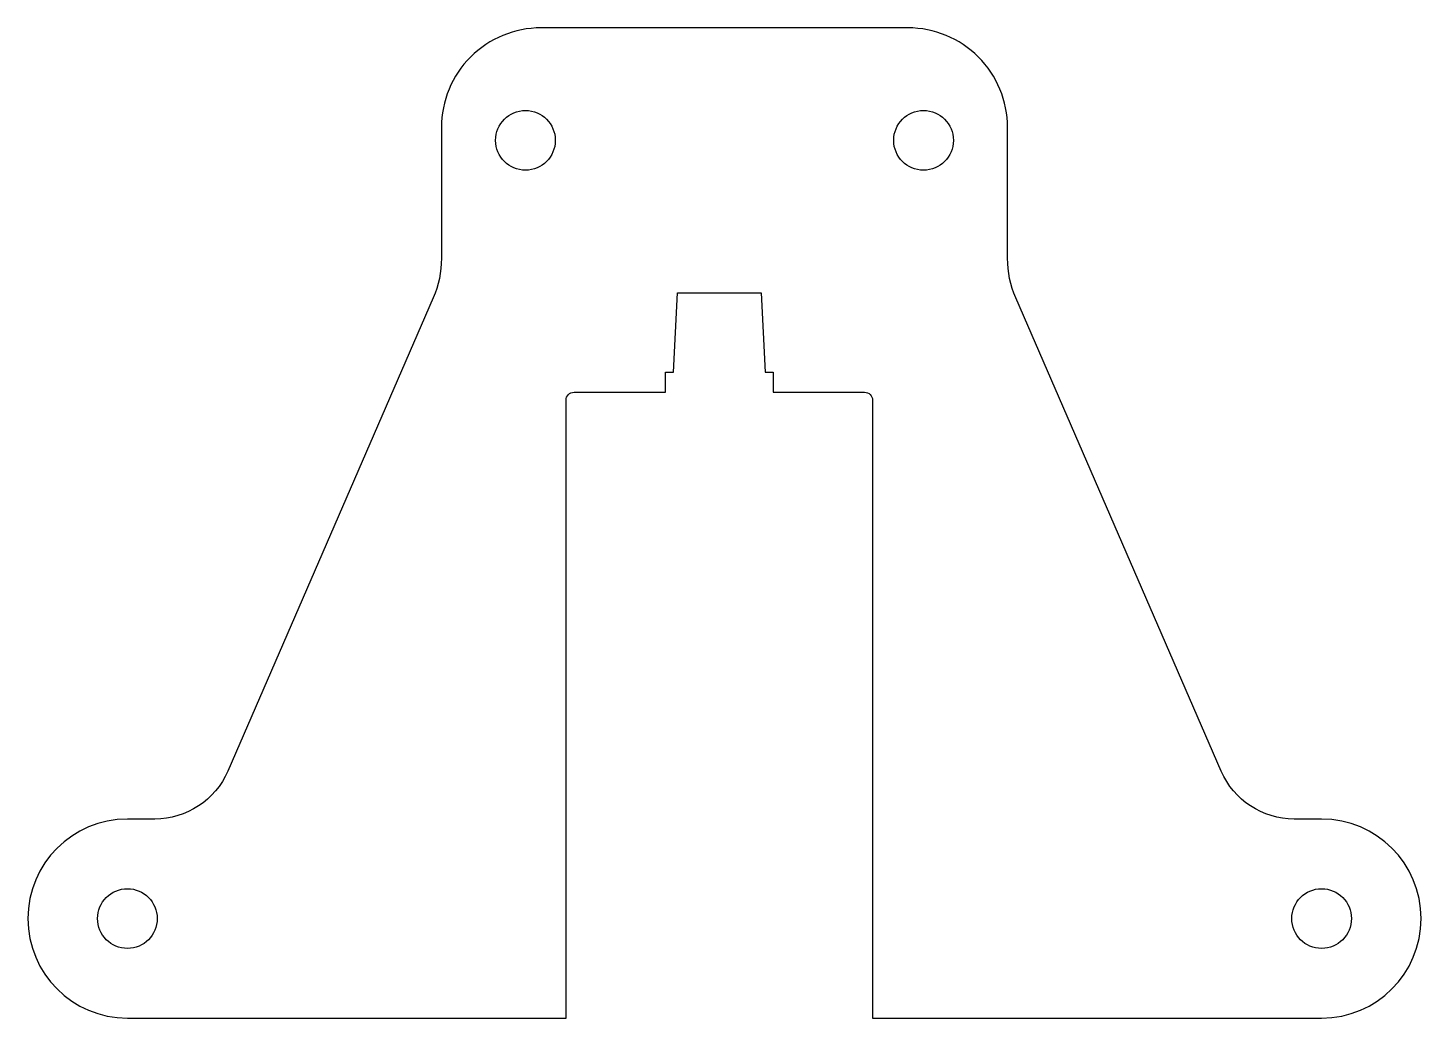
# Model space of a CAD drawing. Header units: millimetres. Extents: x -11.3 to 58.7, y 118.4 to 168.2.
import ezdxf

# ---------------------------------------------------------------- set-up
doc = ezdxf.new("R2010")
doc.units = ezdxf.units.MM
doc.layers.get('0').update_dxf_attribs({"linetype": 'CONTINUOUS'})

msp = doc.modelspace()

# ---------------------------------------------------------------- linework, layer by layer
msp.add_lwpolyline([(26.116, 149.858), (30.716, 149.858, -0.414214), (31.116, 149.458), (31.116, 118.419), (53.677, 118.419, 1), (53.677, 128.419), (52.301, 128.419, -0.298721), (48.632, 130.826), (38.311, 154.593, -0.102776), (37.897, 156.585), (37.897, 163.16, 0.414214), (32.897, 168.16), (14.456, 168.16, 0.414214), (9.456, 163.16), (9.456, 156.585, -0.102776), (9.042, 154.593), (-1.278, 130.826, -0.298721), (-4.947, 128.419), (-6.323, 128.419, 1), (-6.323, 118.419), (15.716, 118.419), (15.716, 149.458, -0.414214), (16.116, 149.858), (20.716, 149.858), (20.716, 150.858), (21.116, 150.858), (21.316, 154.858), (25.516, 154.858), (25.716, 150.858), (26.116, 150.858)], format="xyb", close=True)
for centre in [(13.677, 162.51), (33.677, 162.51), (-6.323, 123.419), (53.677, 123.419)]:
    msp.add_circle(centre, 1.5)

doc.saveas('drawing.dxf')
